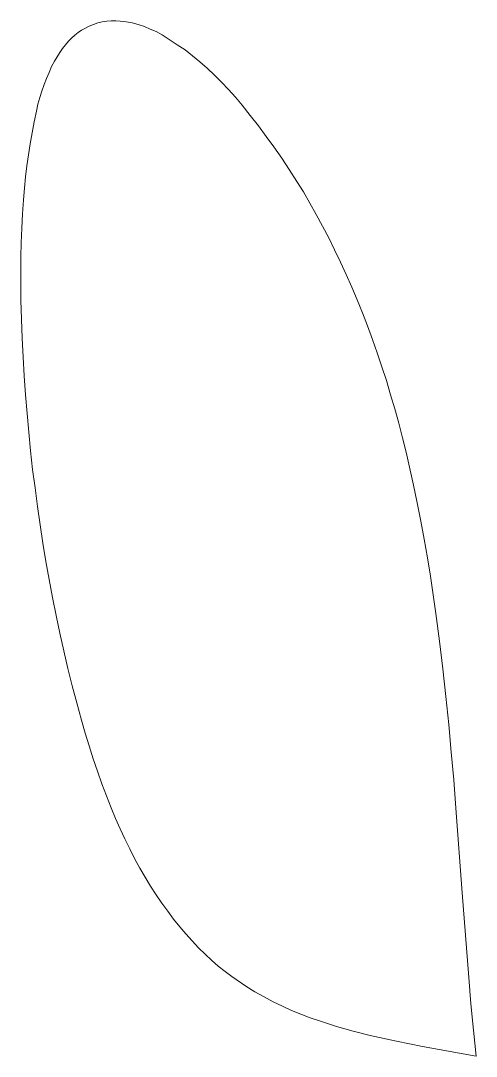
# Model space of a CAD drawing. Header units: millimetres. Extents: x -1200 to 1200, y -590 to 590.
# Drawn here: x -752.2 to -689.5, y -193 to -50.4 of the extents above; entities that cross this region are included whole.
import ezdxf

# ---------------------------------------------------------------- set-up
doc = ezdxf.new("R2010")
doc.units = ezdxf.units.MM
doc.header["$MEASUREMENT"] = 0
doc.layers.add('Layer 1', color=7, linetype='Continuous')

msp = doc.modelspace()

# ---------------------------------------------------------------- linework, layer by layer
at = {"layer": 'Layer 1', "color": 250, "lineweight": 20}
msp.add_open_spline([(-689.4984, -192.96), (-689.4984, -192.96), (-689.8772, -189.3783), (-689.8772, -189.3783), (-689.8772, -189.3783), (-690.2317, -185.7544), (-690.2317, -185.7544), (-690.2317, -185.7544), (-690.5348, -182.1252), (-690.5348, -182.1252), (-690.5348, -182.1252), (-691.4438, -170.448), (-691.4438, -170.448), (-691.4438, -170.448), (-692.3045, -158.8132), (-692.3045, -158.8132), (-692.3045, -158.8132), (-692.6075, -154.9243), (-692.6075, -154.9243), (-692.6075, -154.9243), (-692.9379, -151.0725), (-692.9379, -151.0725), (-692.9379, -151.0725), (-693.2924, -147.2685), (-693.2924, -147.2685), (-693.2924, -147.2685), (-693.6954, -143.4219), (-693.6954, -143.4219), (-693.6954, -143.4219), (-694.1258, -139.6179), (-694.1258, -139.6179), (-694.1258, -139.6179), (-694.5834, -135.8138), (-694.5834, -135.8138), (-694.5834, -135.8138), (-695.0622, -132.0097), (-695.0622, -132.0097), (-695.0622, -132.0097), (-695.4167, -129.4453), (-695.4167, -129.4453), (-695.4167, -129.4453), (-695.8228, -126.881), (-695.8228, -126.881), (-695.8228, -126.881), (-696.2258, -124.3591), (-696.2258, -124.3591), (-696.2258, -124.3591), (-696.6561, -121.7895), (-696.6561, -121.7895), (-696.6561, -121.7895), (-697.138, -119.2729), (-697.138, -119.2729), (-697.138, -119.2729), (-697.6168, -116.7933), (-697.6168, -116.7933), (-697.6168, -116.7933), (-698.1501, -114.3191), (-698.1501, -114.3191), (-698.1501, -114.3191), (-698.6805, -111.8395), (-698.6805, -111.8395), (-698.6805, -111.8395), (-699.1623, -109.805), (-699.1623, -109.805), (-699.1623, -109.805), (-699.6411, -107.8129), (-699.6411, -107.8129), (-699.6411, -107.8129), (-700.1744, -105.8261), (-700.1744, -105.8261), (-700.1744, -105.8261), (-700.729, -103.8339), (-700.729, -103.8339), (-700.729, -103.8339), (-701.2866, -101.8896), (-701.2866, -101.8896), (-701.2866, -101.8896), (-701.8685, -99.9398), (-701.8685, -99.9398), (-701.8685, -99.9398), (-702.5017, -98.0377), (-702.5017, -98.0377), (-702.5017, -98.0377), (-703.1321, -96.1357), (-703.1321, -96.1357), (-703.1321, -96.1357), (-703.7927, -94.2813), (-703.7927, -94.2813), (-703.7927, -94.2813), (-704.4746, -92.4217), (-704.4746, -92.4217), (-704.4746, -92.4217), (-705.1564, -90.6097), (-705.1564, -90.6097), (-705.1564, -90.6097), (-705.8898, -88.8401), (-705.8898, -88.8401), (-705.8898, -88.8401), (-706.6262, -87.0705), (-706.6262, -87.0705), (-706.6262, -87.0705), (-707.408, -85.3433), (-707.408, -85.3433), (-707.408, -85.3433), (-708.1929, -83.6214), (-708.1929, -83.6214), (-708.1929, -83.6214), (-709.002, -81.9366), (-709.002, -81.9366), (-709.002, -81.9366), (-709.8141, -80.2994), (-709.8141, -80.2994), (-709.8141, -80.2994), (-710.6718, -78.6623), (-710.6718, -78.6623), (-710.6718, -78.6623), (-711.5324, -77.0728), (-711.5324, -77.0728), (-711.5324, -77.0728), (-712.4173, -75.5258), (-712.4173, -75.5258), (-712.4173, -75.5258), (-713.3052, -73.9734), (-713.3052, -73.9734), (-713.3052, -73.9734), (-714.2143, -72.5164), (-714.2143, -72.5164), (-714.2143, -72.5164), (-715.2507, -70.8793), (-715.2507, -70.8793), (-715.2507, -70.8793), (-716.2901, -69.3322), (-716.2901, -69.3322), (-716.2901, -69.3322), (-717.3507, -67.7852), (-717.3507, -67.7852), (-717.3507, -67.7852), (-718.4145, -66.3228), (-718.4145, -66.3228), (-718.4145, -66.3228), (-719.5024, -64.8659), (-719.5024, -64.8659), (-719.5024, -64.8659), (-720.6145, -63.4459), (-720.6145, -63.4459), (-720.6145, -63.4459), (-721.7297, -62.0313), (-721.7297, -62.0313), (-721.7297, -62.0313), (-722.6661, -60.9293), (-722.6661, -60.9293), (-722.6661, -60.9293), (-723.6025, -59.8644), (-723.6025, -59.8644), (-723.6025, -59.8644), (-724.5631, -58.8471), (-724.5631, -58.8471), (-724.5631, -58.8471), (-725.548, -57.8775), (-725.548, -57.8775), (-725.548, -57.8775), (-726.5359, -56.9451), (-726.5359, -56.9451), (-726.5359, -56.9451), (-727.5481, -56.0603), (-727.5481, -56.0603), (-727.5481, -56.0603), (-728.5844, -55.2231), (-728.5844, -55.2231), (-728.5844, -55.2231), (-729.5967, -54.4231), (-729.5967, -54.4231), (-729.5967, -54.4231), (-730.6603, -53.7185), (-730.6603, -53.7185), (-730.6603, -53.7185), (-732.7603, -52.3462), (-732.7603, -52.3462), (-732.7603, -52.3462), (-733.5695, -51.9012), (-733.5695, -51.9012), (-733.5695, -51.9012), (-734.3786, -51.5515), (-734.3786, -51.5515), (-734.3786, -51.5515), (-735.1877, -51.1965), (-735.1877, -51.1965), (-735.1877, -51.1965), (-736.0241, -50.9316), (-736.0241, -50.9316), (-736.0241, -50.9316), (-736.8574, -50.7091), (-736.8574, -50.7091), (-736.8574, -50.7091), (-737.6939, -50.5343), (-737.6939, -50.5343), (-737.6939, -50.5343), (-738.5272, -50.4442), (-738.5272, -50.4442), (-738.5272, -50.4442), (-739.1363, -50.4018), (-739.1363, -50.4018), (-739.1363, -50.4018), (-739.7666, -50.4018), (-739.7666, -50.4018), (-739.7666, -50.4018), (-740.3757, -50.4442), (-740.3757, -50.4442), (-740.3757, -50.4442), (-740.9818, -50.5767), (-740.9818, -50.5767), (-740.9818, -50.5767), (-741.5879, -50.7091), (-741.5879, -50.7091), (-741.5879, -50.7091), (-742.197, -50.9316), (-742.197, -50.9316), (-742.197, -50.9316), (-742.8031, -51.1542), (-742.8031, -51.1542), (-742.8031, -51.1542), (-743.3849, -51.4614), (-743.3849, -51.4614), (-743.3849, -51.4614), (-743.8667, -51.7263), (-743.8667, -51.7263), (-743.8667, -51.7263), (-744.3214, -52.0389), (-744.3214, -52.0389), (-744.3214, -52.0389), (-744.7759, -52.3886), (-744.7759, -52.3886), (-744.7759, -52.3886), (-745.2335, -52.786), (-745.2335, -52.786), (-745.2335, -52.786), (-745.6365, -53.2311), (-745.6365, -53.2311), (-745.6365, -53.2311), (-746.0669, -53.7185), (-746.0669, -53.7185), (-746.0669, -53.7185), (-746.4729, -54.2483), (-746.4729, -54.2483), (-746.4729, -54.2483), (-746.8517, -54.7781), (-746.8517, -54.7781), (-746.8517, -54.7781), (-747.5608, -55.9755), (-747.5608, -55.9755), (-747.5608, -55.9755), (-747.9638, -56.7225), (-747.9638, -56.7225), (-747.9638, -56.7225), (-748.3185, -57.5225), (-748.3185, -57.5225), (-748.3185, -57.5225), (-748.673, -58.3597), (-748.673, -58.3597), (-748.673, -58.3597), (-749.0033, -59.2021), (-749.0033, -59.2021), (-749.0033, -59.2021), (-749.3063, -60.0869), (-749.3063, -60.0869), (-749.3063, -60.0869), (-749.5852, -60.9717), (-749.5852, -60.9717), (-749.5852, -60.9717), (-749.8367, -61.8989), (-749.8367, -61.8989), (-749.8367, -61.8989), (-750.064, -62.8737), (-750.064, -62.8737), (-750.064, -62.8737), (-750.367, -64.3308), (-750.367, -64.3308), (-750.367, -64.3308), (-750.6458, -65.8354), (-750.6458, -65.8354), (-750.6458, -65.8354), (-750.9246, -67.3401), (-750.9246, -67.3401), (-750.9246, -67.3401), (-751.1519, -68.8448), (-751.1519, -68.8448), (-751.1519, -68.8448), (-751.3549, -70.3919), (-751.3549, -70.3919), (-751.3549, -70.3919), (-751.5579, -71.8965), (-751.5579, -71.8965), (-751.5579, -71.8965), (-751.7095, -73.4436), (-751.7095, -73.4436), (-751.7095, -73.4436), (-751.8367, -75.0383), (-751.8367, -75.0383), (-751.8367, -75.0383), (-751.961, -76.9828), (-751.961, -76.9828), (-751.961, -76.9828), (-752.0641, -78.9749), (-752.0641, -78.9749), (-752.0641, -78.9749), (-752.1397, -80.967), (-752.1397, -80.967), (-752.1397, -80.967), (-752.1913, -82.9114), (-752.1913, -82.9114), (-752.1913, -82.9114), (-752.2155, -84.9036), (-752.2155, -84.9036), (-752.2155, -84.9036), (-752.1913, -88.8825), (-752.1913, -88.8825), (-752.1913, -88.8825), (-752.1156, -91.4945), (-752.1156, -91.4945), (-752.1156, -91.4945), (-752.0125, -94.1012), (-752.0125, -94.1012), (-752.0125, -94.1012), (-751.8852, -96.7132), (-751.8852, -96.7132), (-751.8852, -96.7132), (-751.7337, -99.2775), (-751.7337, -99.2775), (-751.7337, -99.2775), (-751.5579, -101.8896), (-751.5579, -101.8896), (-751.5579, -101.8896), (-751.3307, -104.4539), (-751.3307, -104.4539), (-751.3307, -104.4539), (-751.1034, -107.0606), (-751.1034, -107.0606), (-751.1034, -107.0606), (-750.8489, -109.6301), (-750.8489, -109.6301), (-750.8489, -109.6301), (-750.57, -112.1945), (-750.57, -112.1945), (-750.57, -112.1945), (-750.2428, -114.7164), (-750.2428, -114.7164), (-750.2428, -114.7164), (-749.9124, -117.2807), (-749.9124, -117.2807), (-749.9124, -117.2807), (-749.5579, -119.8027), (-749.5579, -119.8027), (-749.5579, -119.8027), (-749.1549, -122.3246), (-749.1549, -122.3246), (-749.1549, -122.3246), (-748.7488, -124.8413), (-748.7488, -124.8413), (-748.7488, -124.8413), (-748.2942, -127.3208), (-748.2942, -127.3208), (-748.2942, -127.3208), (-747.8397, -129.8003), (-747.8397, -129.8003), (-747.8397, -129.8003), (-747.3336, -132.2746), (-747.3336, -132.2746), (-747.3336, -132.2746), (-746.8274, -134.7064), (-746.8274, -134.7064), (-746.8274, -134.7064), (-746.2699, -137.1383), (-746.2699, -137.1383), (-746.2699, -137.1383), (-745.7123, -139.5755), (-745.7123, -139.5755), (-745.7123, -139.5755), (-745.1304, -141.9597), (-745.1304, -141.9597), (-745.1304, -141.9597), (-744.5001, -144.3068), (-744.5001, -144.3068), (-744.5001, -144.3068), (-743.8667, -146.6962), (-743.8667, -146.6962), (-743.8667, -146.6962), (-743.3607, -148.4658), (-743.3607, -148.4658), (-743.3607, -148.4658), (-742.8031, -150.2354), (-742.8031, -150.2354), (-742.8031, -150.2354), (-742.2485, -152.005), (-742.2485, -152.005), (-742.2485, -152.005), (-741.6667, -153.7269), (-741.6667, -153.7269), (-741.6667, -153.7269), (-741.0576, -155.4541), (-741.0576, -155.4541), (-741.0576, -155.4541), (-739.7666, -158.7708), (-739.7666, -158.7708), (-739.7666, -158.7708), (-739.1605, -160.2278), (-739.1605, -160.2278), (-739.1605, -160.2278), (-738.5272, -161.6477), (-738.5272, -161.6477), (-738.5272, -161.6477), (-737.8969, -163.0146), (-737.8969, -163.0146), (-737.8969, -163.0146), (-737.2121, -164.3869), (-737.2121, -164.3869), (-737.2121, -164.3869), (-736.5302, -165.7167), (-736.5302, -165.7167), (-736.5302, -165.7167), (-735.8211, -167.0412), (-735.8211, -167.0412), (-735.8211, -167.0412), (-735.0877, -168.281), (-735.0877, -168.281), (-735.0877, -168.281), (-734.3544, -169.5208), (-734.3544, -169.5208), (-734.3544, -169.5208), (-733.5695, -170.7129), (-733.5695, -170.7129), (-733.5695, -170.7129), (-732.7846, -171.8626), (-732.7846, -171.8626), (-732.7846, -171.8626), (-731.9755, -172.9699), (-731.9755, -172.9699), (-731.9755, -172.9699), (-731.1664, -174.0773), (-731.1664, -174.0773), (-731.1664, -174.0773), (-730.33, -175.1368), (-730.33, -175.1368), (-730.33, -175.1368), (-729.4694, -176.1117), (-729.4694, -176.1117), (-729.4694, -176.1117), (-728.6117, -177.0813), (-728.6117, -177.0813), (-728.6117, -177.0813), (-727.7239, -178.0138), (-727.7239, -178.0138), (-727.7239, -178.0138), (-726.8389, -178.8986), (-726.8389, -178.8986), (-726.8389, -178.8986), (-725.9298, -179.7357), (-725.9298, -179.7357), (-725.9298, -179.7357), (-725.0177, -180.5357), (-725.0177, -180.5357), (-725.0177, -180.5357), (-724.0813, -181.2828), (-724.0813, -181.2828), (-724.0813, -181.2828), (-723.1449, -181.9927), (-723.1449, -181.9927), (-723.1449, -181.9927), (-721.2236, -183.3172), (-721.2236, -183.3172), (-721.2236, -183.3172), (-719.9842, -184.0696), (-719.9842, -184.0696), (-719.9842, -184.0696), (-718.7175, -184.7796), (-718.7175, -184.7796), (-718.7175, -184.7796), (-717.4538, -185.4418), (-717.4538, -185.4418), (-717.4538, -185.4418), (-716.1871, -186.0617), (-716.1871, -186.0617), (-716.1871, -186.0617), (-714.9234, -186.6392), (-714.9234, -186.6392), (-714.9234, -186.6392), (-713.6325, -187.169), (-713.6325, -187.169), (-713.6325, -187.169), (-712.3688, -187.6565), (-712.3688, -187.6565), (-712.3688, -187.6565), (-711.0778, -188.0962), (-711.0778, -188.0962), (-711.0778, -188.0962), (-708.7505, -188.8486), (-708.7505, -188.8486), (-708.7505, -188.8486), (-706.4474, -189.5108), (-706.4474, -189.5108), (-706.4474, -189.5108), (-704.1201, -190.0883), (-704.1201, -190.0883), (-704.1201, -190.0883), (-700.5017, -190.8831), (-700.5017, -190.8831), (-700.5017, -190.8831), (-696.9107, -191.593), (-696.9107, -191.593), (-696.9107, -191.593), (-689.4984, -192.96), (-689.4984, -192.96)], degree=3, knots=[0, 0, 0, 0, 0.00588235, 0.00588235, 0.00588235, 0.01176471, 0.01176471, 0.01176471, 0.01764706, 0.01764706, 0.01764706, 0.02352941, 0.02352941, 0.02352941, 0.02941176, 0.02941176, 0.02941176, 0.03529412, 0.03529412, 0.03529412, 0.04117647, 0.04117647, 0.04117647, 0.04705882, 0.04705882, 0.04705882, 0.05294118, 0.05294118, 0.05294118, 0.05882353, 0.05882353, 0.05882353, 0.06470588, 0.06470588, 0.06470588, 0.07058824, 0.07058824, 0.07058824, 0.07647059, 0.07647059, 0.07647059, 0.08235294, 0.08235294, 0.08235294, 0.08823529, 0.08823529, 0.08823529, 0.09411765, 0.09411765, 0.09411765, 0.1, 0.1, 0.1, 0.10588235, 0.10588235, 0.10588235, 0.11176471, 0.11176471, 0.11176471, 0.11764706, 0.11764706, 0.11764706, 0.12352941, 0.12352941, 0.12352941, 0.12941176, 0.12941176, 0.12941176, 0.13529412, 0.13529412, 0.13529412, 0.14117647, 0.14117647, 0.14117647, 0.14705882, 0.14705882, 0.14705882, 0.15294118, 0.15294118, 0.15294118, 0.15882353, 0.15882353, 0.15882353, 0.16470588, 0.16470588, 0.16470588, 0.17058824, 0.17058824, 0.17058824, 0.17647059, 0.17647059, 0.17647059, 0.18235294, 0.18235294, 0.18235294, 0.18823529, 0.18823529, 0.18823529, 0.19411765, 0.19411765, 0.19411765, 0.2, 0.2, 0.2, 0.20588235, 0.20588235, 0.20588235, 0.21176471, 0.21176471, 0.21176471, 0.21764706, 0.21764706, 0.21764706, 0.22352941, 0.22352941, 0.22352941, 0.22941176, 0.22941176, 0.22941176, 0.23529412, 0.23529412, 0.23529412, 0.24117647, 0.24117647, 0.24117647, 0.24705882, 0.24705882, 0.24705882, 0.25294118, 0.25294118, 0.25294118, 0.25882353, 0.25882353, 0.25882353, 0.26470588, 0.26470588, 0.26470588, 0.27058824, 0.27058824, 0.27058824, 0.27647059, 0.27647059, 0.27647059, 0.28235294, 0.28235294, 0.28235294, 0.28823529, 0.28823529, 0.28823529, 0.29411765, 0.29411765, 0.29411765, 0.3, 0.3, 0.3, 0.30588235, 0.30588235, 0.30588235, 0.31176471, 0.31176471, 0.31176471, 0.31764706, 0.31764706, 0.31764706, 0.32352941, 0.32352941, 0.32352941, 0.32941176, 0.32941176, 0.32941176, 0.33529412, 0.33529412, 0.33529412, 0.34117647, 0.34117647, 0.34117647, 0.34705882, 0.34705882, 0.34705882, 0.35294118, 0.35294118, 0.35294118, 0.35882353, 0.35882353, 0.35882353, 0.36470588, 0.36470588, 0.36470588, 0.37058824, 0.37058824, 0.37058824, 0.37647059, 0.37647059, 0.37647059, 0.38235294, 0.38235294, 0.38235294, 0.38823529, 0.38823529, 0.38823529, 0.39411765, 0.39411765, 0.39411765, 0.4, 0.4, 0.4, 0.40588235, 0.40588235, 0.40588235, 0.41176471, 0.41176471, 0.41176471, 0.41764706, 0.41764706, 0.41764706, 0.42352941, 0.42352941, 0.42352941, 0.42941176, 0.42941176, 0.42941176, 0.43529412, 0.43529412, 0.43529412, 0.44117647, 0.44117647, 0.44117647, 0.44705882, 0.44705882, 0.44705882, 0.45294118, 0.45294118, 0.45294118, 0.45882353, 0.45882353, 0.45882353, 0.46470588, 0.46470588, 0.46470588, 0.47058824, 0.47058824, 0.47058824, 0.47647059, 0.47647059, 0.47647059, 0.48235294, 0.48235294, 0.48235294, 0.48823529, 0.48823529, 0.48823529, 0.49411765, 0.49411765, 0.49411765, 0.5, 0.5, 0.5, 0.50588235, 0.50588235, 0.50588235, 0.51176471, 0.51176471, 0.51176471, 0.51764706, 0.51764706, 0.51764706, 0.52352941, 0.52352941, 0.52352941, 0.52941176, 0.52941176, 0.52941176, 0.53529412, 0.53529412, 0.53529412, 0.54117647, 0.54117647, 0.54117647, 0.54705882, 0.54705882, 0.54705882, 0.55294118, 0.55294118, 0.55294118, 0.55882353, 0.55882353, 0.55882353, 0.56470588, 0.56470588, 0.56470588, 0.57058824, 0.57058824, 0.57058824, 0.57647059, 0.57647059, 0.57647059, 0.58235294, 0.58235294, 0.58235294, 0.58823529, 0.58823529, 0.58823529, 0.59411765, 0.59411765, 0.59411765, 0.6, 0.6, 0.6, 0.60588235, 0.60588235, 0.60588235, 0.61176471, 0.61176471, 0.61176471, 0.61764706, 0.61764706, 0.61764706, 0.62352941, 0.62352941, 0.62352941, 0.62941176, 0.62941176, 0.62941176, 0.63529412, 0.63529412, 0.63529412, 0.64117647, 0.64117647, 0.64117647, 0.64705882, 0.64705882, 0.64705882, 0.65294118, 0.65294118, 0.65294118, 0.65882353, 0.65882353, 0.65882353, 0.66470588, 0.66470588, 0.66470588, 0.67058824, 0.67058824, 0.67058824, 0.67647059, 0.67647059, 0.67647059, 0.68235294, 0.68235294, 0.68235294, 0.68823529, 0.68823529, 0.68823529, 0.69411765, 0.69411765, 0.69411765, 0.7, 0.7, 0.7, 0.70588235, 0.70588235, 0.70588235, 0.71176471, 0.71176471, 0.71176471, 0.71764706, 0.71764706, 0.71764706, 0.72352941, 0.72352941, 0.72352941, 0.72941176, 0.72941176, 0.72941176, 0.73529412, 0.73529412, 0.73529412, 0.74117647, 0.74117647, 0.74117647, 0.74705882, 0.74705882, 0.74705882, 0.75294118, 0.75294118, 0.75294118, 0.75882353, 0.75882353, 0.75882353, 0.76470588, 0.76470588, 0.76470588, 0.77058824, 0.77058824, 0.77058824, 0.77647059, 0.77647059, 0.77647059, 0.78235294, 0.78235294, 0.78235294, 0.78823529, 0.78823529, 0.78823529, 0.79411765, 0.79411765, 0.79411765, 0.8, 0.8, 0.8, 0.80588235, 0.80588235, 0.80588235, 0.81176471, 0.81176471, 0.81176471, 0.81764706, 0.81764706, 0.81764706, 0.82352941, 0.82352941, 0.82352941, 0.82941176, 0.82941176, 0.82941176, 0.83529412, 0.83529412, 0.83529412, 0.84117647, 0.84117647, 0.84117647, 0.84705882, 0.84705882, 0.84705882, 0.85294118, 0.85294118, 0.85294118, 0.85882353, 0.85882353, 0.85882353, 0.86470588, 0.86470588, 0.86470588, 0.87058824, 0.87058824, 0.87058824, 0.87647059, 0.87647059, 0.87647059, 0.88235294, 0.88235294, 0.88235294, 0.88823529, 0.88823529, 0.88823529, 0.89411765, 0.89411765, 0.89411765, 0.9, 0.9, 0.9, 0.90588235, 0.90588235, 0.90588235, 0.91176471, 0.91176471, 0.91176471, 0.91764706, 0.91764706, 0.91764706, 0.92352941, 0.92352941, 0.92352941, 0.92941176, 0.92941176, 0.92941176, 0.93529412, 0.93529412, 0.93529412, 0.94117647, 0.94117647, 0.94117647, 0.94705882, 0.94705882, 0.94705882, 0.95294118, 0.95294118, 0.95294118, 0.95882353, 0.95882353, 0.95882353, 0.96470588, 0.96470588, 0.96470588, 0.97058824, 0.97058824, 0.97058824, 0.97647059, 0.97647059, 0.97647059, 0.98235294, 0.98235294, 0.98235294, 0.98823529, 0.98823529, 0.98823529, 0.99411765, 0.99411765, 0.99411765, 1, 1, 1, 1], dxfattribs=at)

doc.saveas('drawing.dxf')
